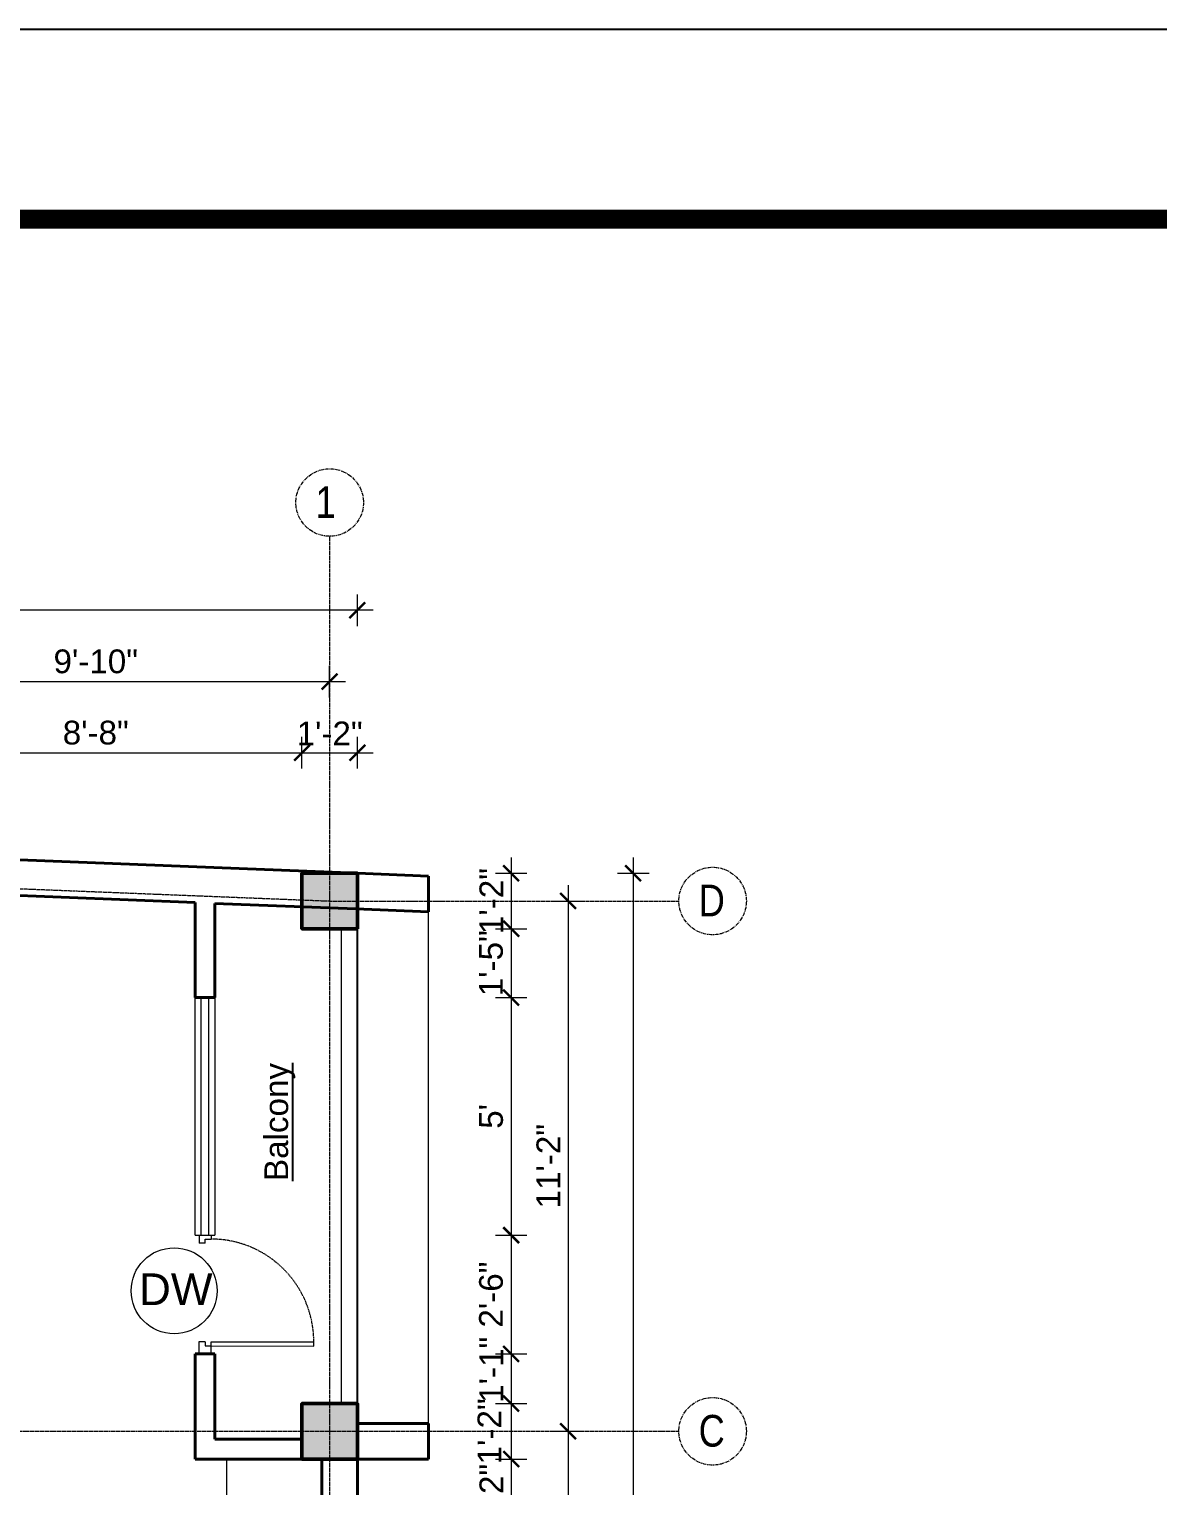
# Model space of a CAD drawing. Header units: inches. Extents: x 137851 to 141026, y -21374 to -19129.
# Drawn here: x 139768.7 to 140054, y -19496.7 to -19128.7 of the extents above; entities that cross this region are included whole.
import ezdxf

# ---------------------------------------------------------------- set-up
doc = ezdxf.new("R2010")
doc.units = ezdxf.units.IN
doc.header["$LTSCALE"] = 0.5
doc.header["$MEASUREMENT"] = 0
doc.header["$PDMODE"] = 66
doc.linetypes.add('CENTER', pattern=[2, 1.25, -0.25, 0.25, -0.25])
doc.linetypes.add('HIDDEN', pattern=[0.375, 0.25, -0.125])
for name, color, linetype, lineweight in [('Annotate-Lite.w', 177, 'Continuous', 9), ('Annotations-Bold.w', 177, 'Continuous', 13), ('C-COLUMN', 1, 'Continuous', 50), ('DIM', 4, 'Continuous', 5), ('DIM 1-100', 4, 'Continuous', 13), ('Door-Window.w', 4, 'Continuous', 15), ('F-FURNITURE', 30, 'Continuous', 13), ('PARAPET', 50, 'Continuous', 13), ('TEXT', 220, 'Continuous', 9), ('Toilet', 7, 'Continuous', 25), ('wall', 1, 'Continuous', 40)]:
    doc.layers.add(name, color=color, linetype=linetype, lineweight=lineweight)
doc.styles.add('ARAIL', font='ARIALN.TTF')
doc.styles.add('arial.', font='arial.ttf')
doc.styles.add('gaurav', font='arial.ttf')
doc.styles.get("Standard").update_dxf_attribs({"font": 'arial.ttf'})
doc.dimstyles.new('1 by 96', dxfattribs={"dimtxt": 6, "dimasz": 4, "dimexe": 4, "dimexo": 4, "dimgap": 2, "dimtad": 1, "dimdec": 0, "dimzin": 0, "dimdsep": 46, "dimlunit": 4, "dimtxsty": 'Standard', "dimblk": 'ARCHTICK', "dimcen": 0, "dimdle": 4, "dimadec": 0, "dimazin": 0, "dimtfac": 1, "dimtdec": 0, "dimtix": 1, "dimtofl": 0, "dimtmove": 1, "dimatfit": 3, "dimldrblk": 'ARCHTICK', "dimfxl": 4, "dimfxlon": 1, "dimtolj": 1, "dimtzin": 0, "dimlwd": -1, "dimlwe": -1, "dimarcsym": 0})

# ---------------------------------------------------------------- blocks, each defined once
blk = doc.blocks.new('3-0')
at = {"ltscale": 3}
for p, q in [((11063.05, 10097.68), (11065.97, 10099.9)), ((11063.05, 10097.68), (11064.53, 10095.73)), ((11065.99, 10096.84), (11064.53, 10095.73)), ((11065.25, 10097.81), (11066.71, 10098.92)), ((11065.99, 10096.84), (11065.25, 10097.81)), ((11065.97, 10099.9), (11066.71, 10098.92)), ((11085.5, 10074.13), (11110.32, 10092.96)), ((11111.05, 10091.97), (11110.32, 10092.96)), ((11086.24, 10073.15), (11111.05, 10091.97)), ((11084.04, 10073.02), (11082.57, 10071.91)), ((11082.57, 10071.91), (11084.79, 10068.98)), ((11084.04, 10073.02), (11084.78, 10072.04)), ((11084.78, 10072.04), (11086.24, 10073.15)), ((11084.79, 10068.98), (11087.72, 10071.2)), ((11086.24, 10073.15), (11085.5, 10074.13)), ((11087.72, 10071.2), (11086.24, 10073.15))]:
    blk.add_line(p, q, dxfattribs=at)
at = {"layer": 'Door-Window.w', "color": 9, "linetype": 'HIDDEN', "lineweight": 18}
blk.add_arc((11085.5, 10074.13), 31.16, 37.1906, 127.1465, dxfattribs=at)
blk = doc.blocks.new('_ArchTick')
at = {"color": 0, "linetype": 'ByBlock', "const_width": 0.15}
blk.add_lwpolyline([(-0.5, -0.5), (0.5, 0.5)], dxfattribs=at)
blk = doc.blocks.new('*D214')
at = {"layer": 'Defpoints', "color": 0, "transparency": 16777216}
for p in [(139837.7, -19311.49), (139733.47, -19337.27), (139837.7, -19341.93)]:
    blk.add_point(p, dxfattribs=at)
at = {"layer": 'DIM 1-100', "color": 0, "transparency": 16777216}
for p, q in [((139733.47, -19315.49), (139733.47, -19307.49)), ((139837.7, -19315.49), (139837.7, -19307.49)), ((139729.47, -19311.49), (139841.7, -19311.49))]:
    blk.add_line(p, q, dxfattribs=at)
at = {"layer": 'DIM 1-100', "color": 0, "transparency": 16777216, "xscale": 4, "yscale": 4, "zscale": 4, "rotation": 180}
blk.add_blockref('_ArchTick', (139733.47, -19311.49), dxfattribs=at)
at = {"layer": 'DIM 1-100', "color": 0, "transparency": 16777216, "xscale": 4, "yscale": 4, "zscale": 4}
blk.add_blockref('_ArchTick', (139837.7, -19311.49), dxfattribs=at)
at = {"layer": 'DIM 1-100', "color": 0, "transparency": 16777216, "insert": (139785.58, -19306.43), "char_height": 6, "attachment_point": 5}
blk.add_mtext('\\A1;8\'-8"', dxfattribs=at)
blk = doc.blocks.new('*D215')
at = {"layer": 'Defpoints', "color": 0, "transparency": 16777216}
for p in [(139851.7, -19311.49), (139837.7, -19341.93), (139851.7, -19341.93)]:
    blk.add_point(p, dxfattribs=at)
at = {"layer": 'DIM 1-100', "color": 0, "transparency": 16777216}
for p, q in [((139837.7, -19315.49), (139837.7, -19307.49)), ((139851.7, -19315.49), (139851.7, -19307.49)), ((139833.7, -19311.49), (139855.7, -19311.49))]:
    blk.add_line(p, q, dxfattribs=at)
at = {"layer": 'DIM 1-100', "color": 0, "transparency": 16777216, "xscale": 4, "yscale": 4, "zscale": 4, "rotation": 180}
blk.add_blockref('_ArchTick', (139837.7, -19311.49), dxfattribs=at)
at = {"layer": 'DIM 1-100', "color": 0, "transparency": 16777216, "xscale": 4, "yscale": 4, "zscale": 4}
blk.add_blockref('_ArchTick', (139851.7, -19311.49), dxfattribs=at)
at = {"layer": 'DIM 1-100', "color": 0, "transparency": 16777216, "insert": (139844.7, -19306.6), "char_height": 6, "attachment_point": 5}
blk.add_mtext('\\A1;1\'-2"', dxfattribs=at)
blk = doc.blocks.new('*D217')
at = {"layer": 'Defpoints', "color": 0, "transparency": 16777216}
for p in [(139844.7, -19293.49), (139726.47, -19336.99), (139844.7, -19341.66)]:
    blk.add_point(p, dxfattribs=at)
at = {"layer": 'DIM 1-100', "color": 0, "transparency": 16777216}
for p, q in [((139726.47, -19297.49), (139726.47, -19289.49)), ((139844.7, -19297.49), (139844.7, -19289.49)), ((139722.47, -19293.49), (139848.7, -19293.49))]:
    blk.add_line(p, q, dxfattribs=at)
at = {"layer": 'DIM 1-100', "color": 0, "transparency": 16777216, "xscale": 4, "yscale": 4, "zscale": 4, "rotation": 180}
blk.add_blockref('_ArchTick', (139726.47, -19293.49), dxfattribs=at)
at = {"layer": 'DIM 1-100', "color": 0, "transparency": 16777216, "xscale": 4, "yscale": 4, "zscale": 4}
blk.add_blockref('_ArchTick', (139844.7, -19293.49), dxfattribs=at)
at = {"layer": 'DIM 1-100', "color": 0, "transparency": 16777216, "insert": (139785.58, -19288.43), "char_height": 6, "attachment_point": 5}
blk.add_mtext('\\A1;9\'-10"', dxfattribs=at)
blk = doc.blocks.new('*D218')
at = {"layer": 'Defpoints', "color": 0, "transparency": 16777216}
for p in [(139608.93, -19275.49), (139608.93, -19332.36), (139851.7, -19341.93)]:
    blk.add_point(p, dxfattribs=at)
at = {"layer": 'DIM 1-100', "color": 0, "transparency": 16777216}
for p, q in [((139608.93, -19279.49), (139608.93, -19271.49)), ((139851.7, -19279.49), (139851.7, -19271.49)), ((139855.7, -19275.49), (139604.93, -19275.49))]:
    blk.add_line(p, q, dxfattribs=at)
at = {"layer": 'DIM 1-100', "color": 0, "transparency": 16777216, "xscale": 4, "yscale": 4, "zscale": 4, "rotation": 180}
blk.add_blockref('_ArchTick', (139608.93, -19275.49), dxfattribs=at)
at = {"layer": 'DIM 1-100', "color": 0, "transparency": 16777216, "xscale": 4, "yscale": 4, "zscale": 4}
blk.add_blockref('_ArchTick', (139851.7, -19275.49), dxfattribs=at)
at = {"layer": 'DIM 1-100', "color": 0, "transparency": 16777216, "insert": (139730.32, -19270.43), "char_height": 6, "attachment_point": 5}
blk.add_mtext('\\A1;20\'-3"', dxfattribs=at)
blk = doc.blocks.new('*D359')
at = {"layer": 'Defpoints', "color": 0, "transparency": 16777216}
for p in [(139851.7, -19341.93), (139851.7, -19355.93), (139890.58, -19355.93)]:
    blk.add_point(p, dxfattribs=at)
at = {"layer": 'DIM 1-100', "color": 0, "transparency": 16777216}
for p, q in [((139890.58, -19337.93), (139890.58, -19359.93)), ((139886.58, -19341.93), (139894.58, -19341.93)), ((139886.58, -19355.93), (139894.58, -19355.93))]:
    blk.add_line(p, q, dxfattribs=at)
at = {"layer": 'DIM 1-100', "color": 0, "transparency": 16777216, "xscale": 4, "yscale": 4, "zscale": 4}
for p, rotation in [((139890.58, -19341.93), 90), ((139890.58, -19355.93), 270)]:
    blk.add_blockref('_ArchTick', p, dxfattribs=dict(at, rotation=rotation))
at = {"layer": 'DIM 1-100', "color": 0, "transparency": 16777216, "insert": (139885.57, -19348.93), "char_height": 6, "attachment_point": 5, "rotation": 90}
blk.add_mtext('\\A1;1\'-2"', dxfattribs=at)
blk = doc.blocks.new('*D360')
at = {"layer": 'Defpoints', "color": 0, "transparency": 16777216}
for p in [(139851.7, -19355.93), (139815.7, -19373.34), (139890.58, -19373.34)]:
    blk.add_point(p, dxfattribs=at)
at = {"layer": 'DIM 1-100', "color": 0, "transparency": 16777216}
for p, q in [((139890.58, -19351.93), (139890.58, -19377.34)), ((139886.58, -19355.93), (139894.58, -19355.93)), ((139886.58, -19373.34), (139894.58, -19373.34))]:
    blk.add_line(p, q, dxfattribs=at)
at = {"layer": 'DIM 1-100', "color": 0, "transparency": 16777216, "xscale": 4, "yscale": 4, "zscale": 4}
for p, rotation in [((139890.58, -19355.93), 90), ((139890.58, -19373.34), 270)]:
    blk.add_blockref('_ArchTick', p, dxfattribs=dict(at, rotation=rotation))
at = {"layer": 'DIM 1-100', "color": 0, "transparency": 16777216, "insert": (139885.51, -19364.64), "char_height": 6, "attachment_point": 5, "rotation": 90}
blk.add_mtext('\\A1;1\'-5"', dxfattribs=at)
blk = doc.blocks.new('*D361')
at = {"layer": 'Defpoints', "color": 0, "transparency": 16777216}
for p in [(139815.7, -19373.34), (139815.7, -19433.34), (139890.58, -19433.34)]:
    blk.add_point(p, dxfattribs=at)
at = {"layer": 'DIM 1-100', "color": 0, "transparency": 16777216}
for p, q in [((139890.58, -19369.34), (139890.58, -19437.34)), ((139886.58, -19373.34), (139894.58, -19373.34)), ((139886.58, -19433.34), (139894.58, -19433.34))]:
    blk.add_line(p, q, dxfattribs=at)
at = {"layer": 'DIM 1-100', "color": 0, "transparency": 16777216, "xscale": 4, "yscale": 4, "zscale": 4}
for p, rotation in [((139890.58, -19373.34), 90), ((139890.58, -19433.34), 270)]:
    blk.add_blockref('_ArchTick', p, dxfattribs=dict(at, rotation=rotation))
at = {"layer": 'DIM 1-100', "color": 0, "transparency": 16777216, "insert": (139885.53, -19403.34), "char_height": 6, "attachment_point": 5, "rotation": 90}
blk.add_mtext("\\A1;5'", dxfattribs=at)
blk = doc.blocks.new('*D362')
at = {"layer": 'Defpoints', "color": 0, "transparency": 16777216}
for p in [(139815.7, -19433.34), (139815.7, -19463.34), (139890.58, -19463.34)]:
    blk.add_point(p, dxfattribs=at)
at = {"layer": 'DIM 1-100', "color": 0, "transparency": 16777216}
for p, q in [((139890.58, -19429.34), (139890.58, -19467.34)), ((139886.58, -19433.34), (139894.58, -19433.34)), ((139886.58, -19463.34), (139894.58, -19463.34))]:
    blk.add_line(p, q, dxfattribs=at)
at = {"layer": 'DIM 1-100', "color": 0, "transparency": 16777216, "xscale": 4, "yscale": 4, "zscale": 4}
for p, rotation in [((139890.58, -19433.34), 90), ((139890.58, -19463.34), 270)]:
    blk.add_blockref('_ArchTick', p, dxfattribs=dict(at, rotation=rotation))
at = {"layer": 'DIM 1-100', "color": 0, "transparency": 16777216, "insert": (139885.51, -19448.34), "char_height": 6, "attachment_point": 5, "rotation": 90}
blk.add_mtext('\\A1;2\'-6"', dxfattribs=at)
blk = doc.blocks.new('*D363')
at = {"layer": 'Defpoints', "color": 0, "transparency": 16777216}
for p in [(139815.7, -19463.34), (139837.7, -19475.89), (139890.58, -19475.89)]:
    blk.add_point(p, dxfattribs=at)
at = {"layer": 'DIM 1-100', "color": 0, "transparency": 16777216}
for p, q in [((139890.58, -19459.34), (139890.58, -19479.89)), ((139886.58, -19463.34), (139894.58, -19463.34)), ((139886.58, -19475.89), (139894.58, -19475.89))]:
    blk.add_line(p, q, dxfattribs=at)
at = {"layer": 'DIM 1-100', "color": 0, "transparency": 16777216, "xscale": 4, "yscale": 4, "zscale": 4}
for p, rotation in [((139890.58, -19463.34), 90), ((139890.58, -19475.89), 270)]:
    blk.add_blockref('_ArchTick', p, dxfattribs=dict(at, rotation=rotation))
at = {"layer": 'DIM 1-100', "color": 0, "transparency": 16777216, "insert": (139885.57, -19467.34), "char_height": 6, "attachment_point": 5, "rotation": 90}
blk.add_mtext('\\A1;1\'-1"', dxfattribs=at)
blk = doc.blocks.new('*D350')
at = {"layer": 'Defpoints', "color": 0, "transparency": 16777216}
for p in [(139837.7, -19475.89), (139851.7, -19489.89), (139890.58, -19489.89)]:
    blk.add_point(p, dxfattribs=at)
at = {"layer": 'DIM 1-100', "color": 0, "transparency": 16777216}
for p, q in [((139890.58, -19471.89), (139890.58, -19493.89)), ((139886.58, -19475.89), (139894.58, -19475.89)), ((139886.58, -19489.89), (139894.58, -19489.89))]:
    blk.add_line(p, q, dxfattribs=at)
at = {"layer": 'DIM 1-100', "color": 0, "transparency": 16777216, "xscale": 4, "yscale": 4, "zscale": 4}
for p, rotation in [((139890.58, -19475.89), 90), ((139890.58, -19489.89), 270)]:
    blk.add_blockref('_ArchTick', p, dxfattribs=dict(at, rotation=rotation))
at = {"layer": 'DIM 1-100', "color": 0, "transparency": 16777216, "insert": (139885.07, -19482.89), "char_height": 6, "attachment_point": 5, "rotation": 90}
blk.add_mtext('\\A1;1\'-2"', dxfattribs=at)
blk = doc.blocks.new('*D351')
at = {"layer": 'Defpoints', "color": 0, "transparency": 16777216}
for p in [(139851.7, -19489.89), (139851.7, -19503.44), (139890.58, -19503.44)]:
    blk.add_point(p, dxfattribs=at)
at = {"layer": 'DIM 1-100', "color": 0, "transparency": 16777216}
for p, q in [((139890.58, -19485.89), (139890.58, -19507.44)), ((139886.58, -19489.89), (139894.58, -19489.89)), ((139886.58, -19503.44), (139894.58, -19503.44))]:
    blk.add_line(p, q, dxfattribs=at)
at = {"layer": 'DIM 1-100', "color": 0, "transparency": 16777216, "xscale": 4, "yscale": 4, "zscale": 4}
for p, rotation in [((139890.58, -19489.89), 90), ((139890.58, -19503.44), 270)]:
    blk.add_blockref('_ArchTick', p, dxfattribs=dict(at, rotation=rotation))
at = {"layer": 'DIM 1-100', "color": 0, "transparency": 16777216, "insert": (139885.57, -19499.44), "char_height": 6, "attachment_point": 5, "rotation": 90}
blk.add_mtext('\\A1;1\'-2"', dxfattribs=at)
blk = doc.blocks.new('*D368')
at = {"layer": 'Defpoints', "color": 0, "transparency": 16777216}
for p in [(139851.7, -19348.93), (139851.7, -19482.89), (139904.98, -19482.89)]:
    blk.add_point(p, dxfattribs=at)
at = {"layer": 'DIM 1-100', "color": 0, "transparency": 16777216}
for p, q in [((139904.98, -19344.93), (139904.98, -19486.89)), ((139900.98, -19348.93), (139908.98, -19348.93)), ((139900.98, -19482.89), (139908.98, -19482.89))]:
    blk.add_line(p, q, dxfattribs=at)
at = {"layer": 'DIM 1-100', "color": 0, "transparency": 16777216, "xscale": 4, "yscale": 4, "zscale": 4}
for p, rotation in [((139904.98, -19348.93), 90), ((139904.98, -19482.89), 270)]:
    blk.add_blockref('_ArchTick', p, dxfattribs=dict(at, rotation=rotation))
at = {"layer": 'DIM 1-100', "color": 0, "transparency": 16777216, "insert": (139899.97, -19415.91), "char_height": 6, "attachment_point": 5, "rotation": 90}
blk.add_mtext('\\A1;11\'-2"', dxfattribs=at)
blk = doc.blocks.new('*D357')
at = {"layer": 'Defpoints', "color": 0, "transparency": 16777216}
for p in [(139851.7, -19482.89), (139851.7, -19600.39), (139904.98, -19600.39)]:
    blk.add_point(p, dxfattribs=at)
at = {"layer": 'DIM 1-100', "color": 0, "transparency": 16777216}
for p, q in [((139904.98, -19478.89), (139904.98, -19604.39)), ((139900.98, -19482.89), (139908.98, -19482.89)), ((139900.98, -19600.39), (139908.98, -19600.39))]:
    blk.add_line(p, q, dxfattribs=at)
at = {"layer": 'DIM 1-100', "color": 0, "transparency": 16777216, "xscale": 4, "yscale": 4, "zscale": 4}
for p, rotation in [((139904.98, -19482.89), 90), ((139904.98, -19600.39), 270)]:
    blk.add_blockref('_ArchTick', p, dxfattribs=dict(at, rotation=rotation))
at = {"layer": 'DIM 1-100', "color": 0, "transparency": 16777216, "insert": (139899.92, -19541.64), "char_height": 6, "attachment_point": 5, "rotation": 90}
blk.add_mtext('\\A1;9\'-10"', dxfattribs=at)
blk = doc.blocks.new('*D250')
at = {"layer": 'Defpoints', "color": 0, "transparency": 16777216}
for p in [(139851.7, -19341.93), (139733.47, -19734.04), (139921.42, -19734.04)]:
    blk.add_point(p, dxfattribs=at)
at = {"layer": 'DIM 1-100', "color": 0, "transparency": 16777216}
for p, q in [((139921.42, -19337.93), (139921.42, -19738.04)), ((139917.42, -19341.93), (139925.42, -19341.93)), ((139917.42, -19734.04), (139925.42, -19734.04))]:
    blk.add_line(p, q, dxfattribs=at)
at = {"layer": 'DIM 1-100', "color": 0, "transparency": 16777216, "xscale": 4, "yscale": 4, "zscale": 4}
for p, rotation in [((139921.42, -19341.93), 90), ((139921.42, -19734.04), 270)]:
    blk.add_blockref('_ArchTick', p, dxfattribs=dict(at, rotation=rotation))
at = {"layer": 'DIM 1-100', "color": 0, "transparency": 16777216, "insert": (139916.35, -19537.99), "char_height": 6, "attachment_point": 5, "rotation": 90}
blk.add_mtext('\\A1;32\'-8"', dxfattribs=at)

msp = doc.modelspace()

# ---------------------------------------------------------------- hatches: boundary and pattern name
at = {"layer": 'C-COLUMN'}
h = msp.add_hatch(color=256, dxfattribs=at)
h.dxf.hatch_style = 1
h.paths.add_polyline_path([(139837.7, -19341.93), (139837.7, -19355.93), (139851.7, -19355.93), (139851.7, -19341.93)])
h = msp.add_hatch(color=256, dxfattribs=at)
h.dxf.hatch_style = 1
h.paths.add_polyline_path([(139837.7, -19475.89), (139837.7, -19489.89), (139851.7, -19489.89), (139851.7, -19475.89)])

# ---------------------------------------------------------------- linework, layer by layer
msp.add_lwpolyline([(137851.27, -21373.73), (137851.27, -19128.69), (141026.08, -19128.69), (141026.08, -21373.73)], close=True)
at = {"const_width": 4.8}
msp.add_lwpolyline([(140978.08, -21325.73), (140978.08, -19176.69), (137995.27, -19176.69), (137995.27, -21325.73)], close=True, dxfattribs=at)
at = {"layer": 'Annotate-Lite.w', "ltscale": 0.005}
msp.add_circle((139805.38, -19447.39), 10.86, dxfattribs=at)
at = {"layer": 'Annotations-Bold.w', "linetype": 'CENTER', "ltscale": 0.3}
for p, q in [((139844.7, -19256.82), (139844.7, -19817.04)), ((139486.22, -19482.89), (139932.97, -19482.89))]:
    msp.add_line(p, q, dxfattribs=at)
msp.add_lwpolyline([(139486.22, -19339.83), (139615.87, -19339.83), (139844.7, -19348.93), (139932.97, -19348.93)], dxfattribs=at)
at = {"layer": 'Annotations-Bold.w', "linetype": 'CENTER', "ltscale": 1.5}
for centre in [(139844.7, -19248.28), (139941.5, -19348.93), (139941.5, -19482.89)]:
    msp.add_circle(centre, 8.53, dxfattribs=at)
at = {"layer": 'C-COLUMN'}
for points in [[(139851.7, -19355.93), (139851.7, -19341.93), (139837.7, -19341.93), (139837.7, -19355.93)], [(139851.7, -19489.89), (139851.7, -19475.89), (139837.7, -19475.89), (139837.7, -19489.89)]]:
    msp.add_lwpolyline(points, close=True, dxfattribs=at)
at = {"layer": 'Defpoints'}
msp.add_lwpolyline([(139851.7, -19607.39), (139851.7, -19341.93), (139608.93, -19332.36), (139595.5, -19421.35), (139587.26, -19475.89), (139548.29, -19734.04), (139733.47, -19734.04), (139733.47, -19607.39), (139851.7, -19607.39)], dxfattribs=at)
at = {"layer": 'DIM'}
for p, q in [((139810.7, -19433.34), (139810.7, -19373.34)), ((139812.2, -19433.34), (139812.2, -19373.34)), ((139814.2, -19433.34), (139814.2, -19373.34)), ((139815.7, -19373.34), (139815.7, -19433.34)), ((139810.7, -19433.34), (139815.7, -19433.34))]:
    msp.add_line(p, q, dxfattribs=at)
at = {"layer": 'F-FURNITURE'}
msp.add_line((139818.7, -19598.39), (139818.7, -19489.89), dxfattribs=at)
at = {"layer": 'PARAPET', "ltscale": 100}
for p, q in [((139851.7, -19341.93), (139869.7, -19342.64)), ((139869.7, -19480.89), (139869.7, -19351.65)), ((139847.7, -19475.89), (139847.7, -19355.93)), ((139851.7, -19475.89), (139851.7, -19355.93))]:
    msp.add_line(p, q, dxfattribs=at)
at = {"layer": 'Toilet'}
msp.add_line((139851.7, -19341.93), (139608.93, -19332.36), dxfattribs=at)
at = {"layer": 'wall'}
for p, q in [((139851.7, -19341.93), (139608.93, -19332.36)), ((139810.7, -19349.32), (139683.47, -19344.3)), ((139851.7, -19341.93), (139869.7, -19342.64)), ((139869.7, -19351.65), (139869.7, -19342.64)), ((139810.7, -19373.34), (139810.7, -19349.32)), ((139851.34, -19350.93), (139815.7, -19349.52)), ((139815.7, -19373.34), (139815.7, -19349.52)), ((139851.34, -19350.93), (139869.7, -19351.65)), ((139815.7, -19373.34), (139810.7, -19373.34)), ((139810.7, -19463.34), (139810.7, -19489.89)), ((139810.7, -19463.34), (139815.7, -19463.34)), ((139810.7, -19463.34), (139815.7, -19463.34)), ((139815.7, -19463.34), (139815.7, -19484.89)), ((139851.7, -19480.89), (139869.7, -19480.89)), ((139869.7, -19489.89), (139869.7, -19480.89)), ((139837.7, -19484.89), (139815.7, -19484.89)), ((139837.7, -19489.89), (139810.7, -19489.89)), ((139842.7, -19503.44), (139842.7, -19489.89)), ((139851.7, -19503.44), (139851.7, -19489.89)), ((139851.7, -19489.89), (139869.7, -19489.89))]:
    msp.add_line(p, q, dxfattribs=at)

# ---------------------------------------------------------------- block references
at = {"layer": 'Door-Window.w', "linetype": 'ByBlock', "xscale": 0.8331589850765497, "yscale": 0.8331589850765497, "zscale": 0.8331589850765497, "rotation": 322.7330628613127}
msp.add_blockref('3-0', (127382.1, -20547.25), dxfattribs=at)

# ---------------------------------------------------------------- texts
at = {"layer": 'Annotate-Lite.w', "ltscale": 0.005, "insert": (139796.49, -19442.99), "char_height": 8, "attachment_point": 1, "style": 'gaurav'}
msp.add_mtext_dynamic_manual_height_columns('DW', width=8, gutter_width=100, heights=[0], dxfattribs=at)
at = {"layer": 'Annotations-Bold.w', "linetype": 'CENTER', "ltscale": 1.5, "char_height": 8, "attachment_point": 1, "style": 'ARAIL'}
for s, insert in [('1', (139841.16, -19244.15)), ('D', (139937.97, -19344.8)), ('C', (139937.97, -19478.75))]:
    msp.add_mtext_dynamic_manual_height_columns(s, width=6.5393, gutter_width=100, heights=[0], dxfattribs=dict(at, insert=insert))
at = {"layer": 'TEXT', "lineweight": -2, "insert": (139832.1, -19404.75), "char_height": 6, "width": 127.5059, "attachment_point": 5, "rotation": 90, "style": 'arial.'}
msp.add_mtext('{\\LBalcony}', dxfattribs=at)

# ---------------------------------------------------------------- dimensions: what is measured, and where the dimension line sits
at = {"layer": 'DIM 1-100'}
for base, p1, p2, angle, picture, middle in [((139608.93, -19275.49), (139851.7, -19341.93), (139608.93, -19332.36), 180, '*D218', (139730.32, -19270.43)), ((139844.7, -19293.49), (139726.47, -19336.99), (139844.7, -19341.66), 180, '*D217', (139785.58, -19288.43)), ((139837.7, -19311.49), (139733.47, -19337.27), (139837.7, -19341.93), 180, '*D214', (139785.58, -19306.43)), ((139921.42, -19734.04), (139851.7, -19341.93), (139733.47, -19734.04), 90, '*D250', (139916.35, -19537.99)), ((139904.98, -19482.89), (139851.7, -19348.93), (139851.7, -19482.89), 90, '*D368', (139899.97, -19415.91)), ((139890.58, -19433.34), (139815.7, -19373.34), (139815.7, -19433.34), 90, '*D361', (139885.53, -19403.34)), ((139890.58, -19463.34), (139815.7, -19433.34), (139815.7, -19463.34), 90, '*D362', (139885.51, -19448.34)), ((139904.97884171, -19600.38942009), (139851.69759171, -19482.88942009), (139851.69759171, -19600.38942009), 90, '*D357', (139899.91540379, -19541.63942009))]:
    dim = msp.add_linear_dim(base=base, p1=p1, p2=p2, angle=angle, dimstyle='1 by 96', dxfattribs=at)
    dim.commit()
    dim.dimension.update_dxf_attribs({"geometry": picture, "text_midpoint": middle})
for base, p1, p2, angle, picture, middle in [((139851.7, -19311.49), (139837.7, -19341.93), (139851.7, -19341.93), 180, '*D215', (139844.7, -19311.62)), ((139890.58, -19355.93), (139851.7, -19341.93), (139851.7, -19355.93), 90, '*D359', (139890.58, -19348.93)), ((139890.58, -19373.34), (139851.7, -19355.93), (139815.7, -19373.34), 90, '*D360', (139890.58, -19364.64)), ((139890.58, -19475.89), (139815.7, -19463.34), (139837.7, -19475.89), 90, '*D363', (139890.58, -19467.34)), ((139890.58, -19489.89), (139837.7, -19475.89), (139851.7, -19489.89), 90, '*D350', (139890.08, -19482.89)), ((139890.58, -19503.44), (139851.7, -19489.89), (139851.7, -19503.44), 90, '*D351', (139890.58, -19499.44))]:
    dim = msp.add_linear_dim(base=base, p1=p1, p2=p2, angle=angle, dimstyle='1 by 96', dxfattribs=at)
    dim.commit()
    dim.dimension.update_dxf_attribs({"geometry": picture, "text_midpoint": middle, "dimtype": 160})

doc.saveas('drawing.dxf')
